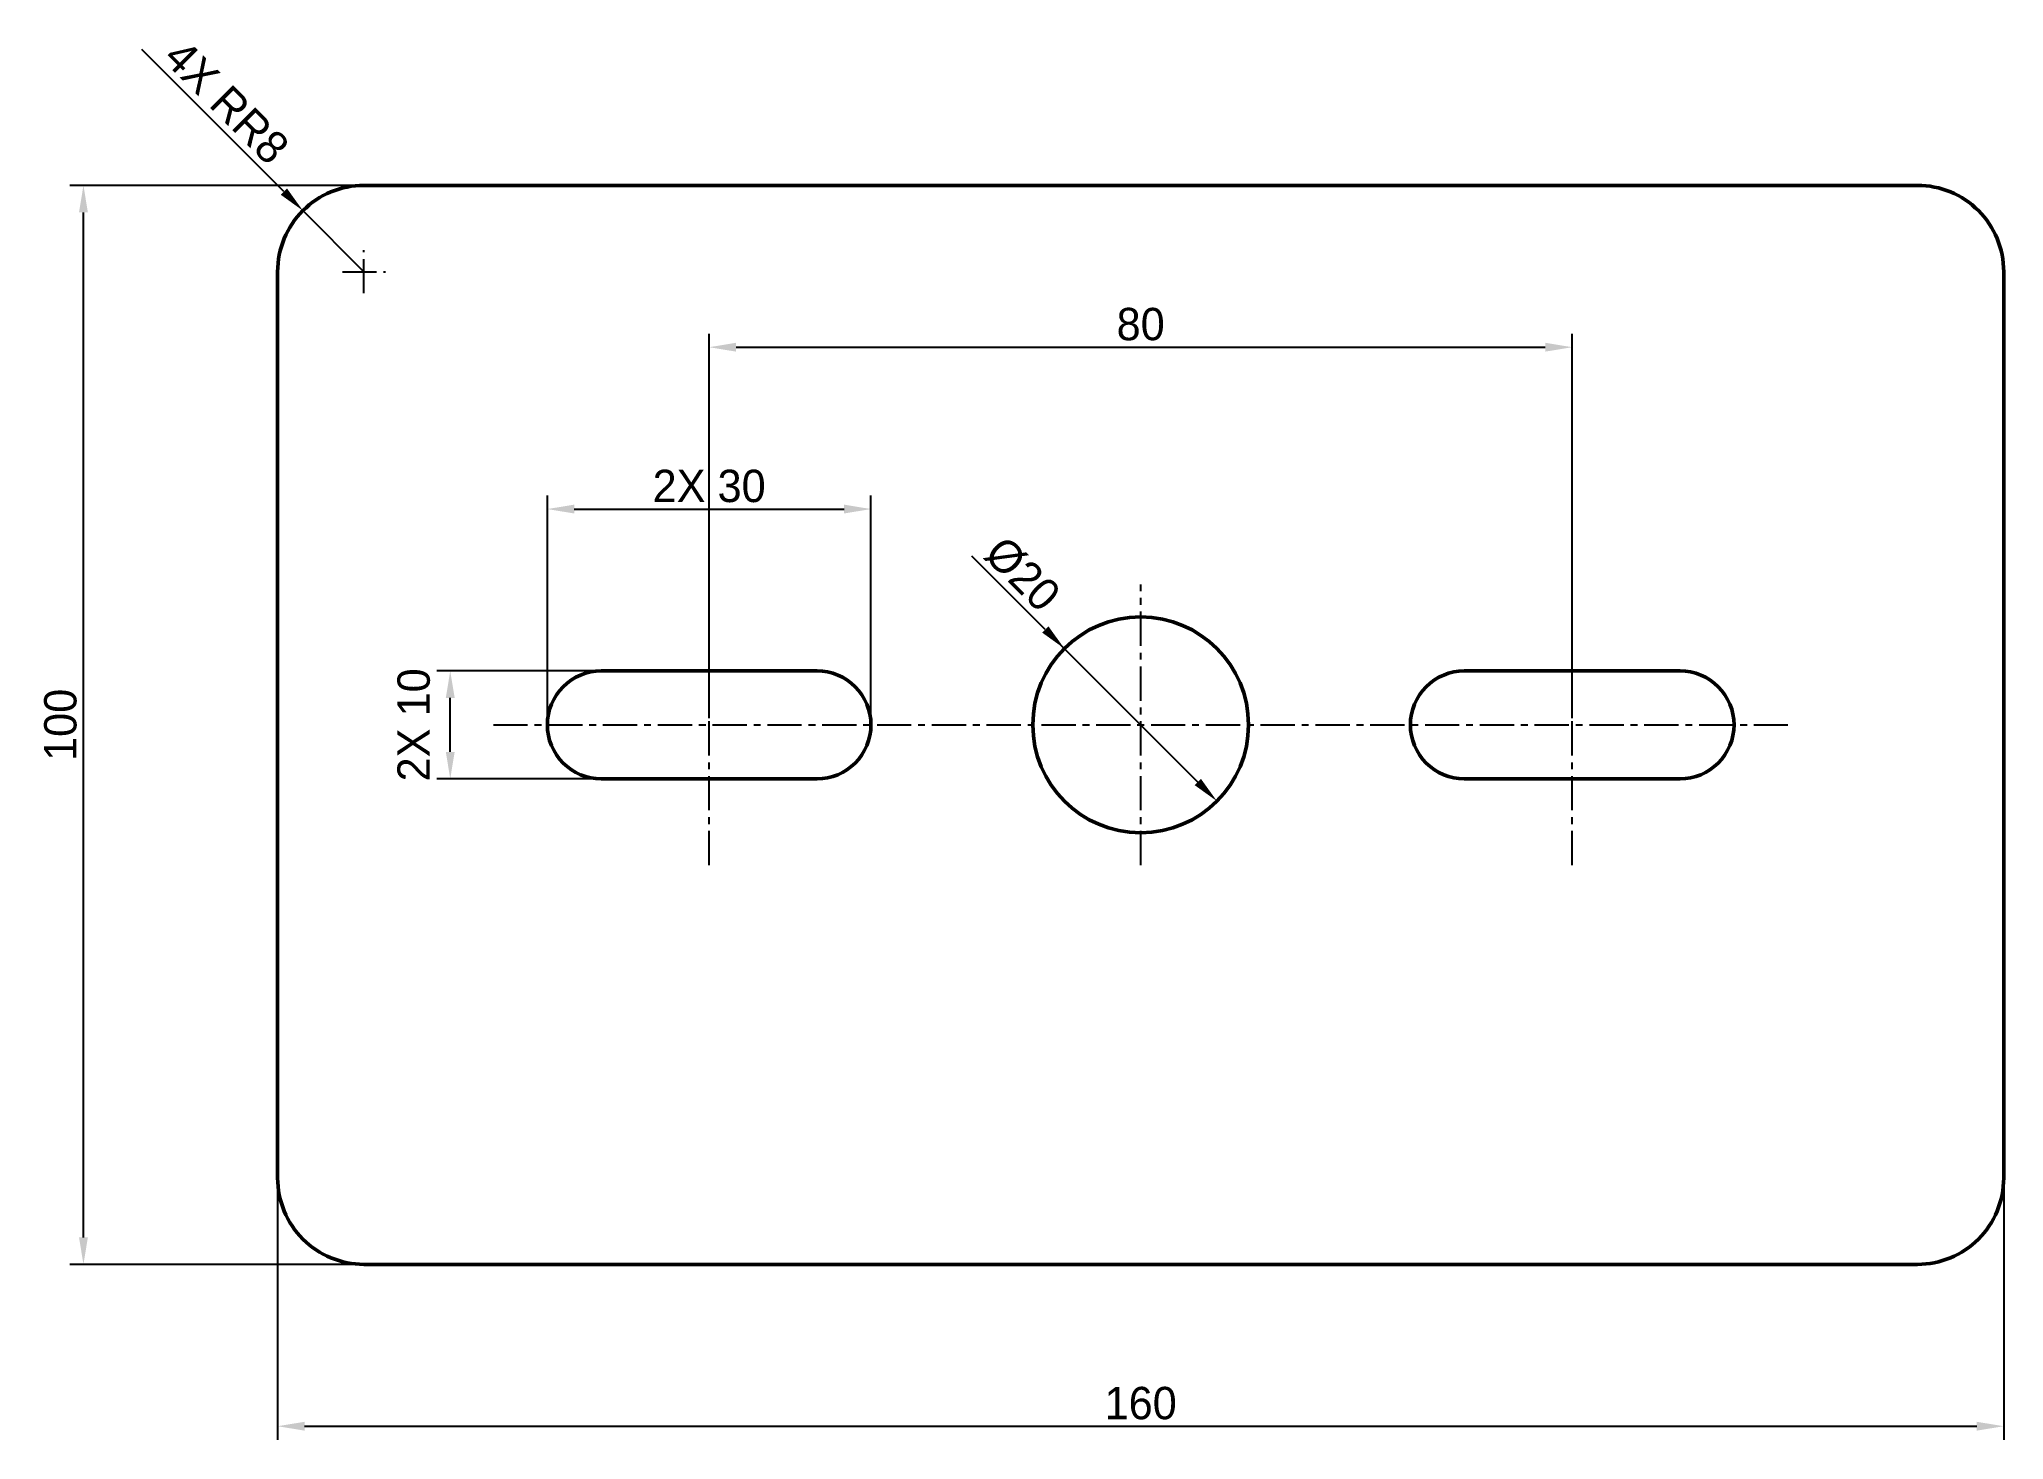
# Model space of a CAD drawing. Header units: millimetres. Extents: x -22 to 160, y -16 to 114.
import ezdxf

# ---------------------------------------------------------------- set-up
doc = ezdxf.new("R2010")
doc.units = ezdxf.units.MM
doc.linetypes.add('CENTER', pattern=[5.08, 3.175, -0.635, 0.635, -0.635])
for name, color, linetype, lineweight in [('CENTER', 1, 'CENTER', 25), ('DIM', 3, 'Continuous', 18), ('HOLES', 7, 'Continuous', 50), ('OUTLINE', 7, 'Continuous', 50)]:
    doc.layers.add(name, color=color, linetype=linetype, lineweight=lineweight)
doc.dimstyles.new('AGENTCAD', dxfattribs={"dimtxt": 3.5, "dimasz": 2.5, "dimexe": 1.25, "dimexo": 0.625, "dimtad": 1, "dimdsep": 46, "dimtxsty": 'Standard', "dimcen": 2.5, "dimazin": 3, "dimtfac": 1, "dimtmove": 0, "dimatfit": 3})

msp = doc.modelspace()

# ---------------------------------------------------------------- linework, layer by layer
at = {"layer": 'CENTER'}
for p, q in [((8, 90), (8, 94)), ((6, 92), (10, 92)), ((40, 37), (40, 63)), ((80, 37), (80, 63)), ((120, 37), (120, 63)), ((20, 50), (140, 50))]:
    msp.add_line(p, q, dxfattribs=at)
at = {"layer": 'HOLES'}
for points in [[(30, 45), (50, 45, 0.4142136), (55, 50, 0.4142136), (50, 55), (30, 55, 0.4142136), (25, 50, 0.4142136)], [(110, 45), (130, 45, 0.4142136), (135, 50, 0.4142136), (130, 55), (110, 55, 0.4142136), (105, 50, 0.4142136)]]:
    msp.add_lwpolyline(points, format="xyb", close=True, dxfattribs=at)
msp.add_circle((80, 50), 10, dxfattribs=at)
at = {"layer": 'OUTLINE'}
msp.add_lwpolyline([(8, 0), (152, 0, 0.4142136), (160, 8), (160, 92, 0.4142136), (152, 100), (8, 100, 0.4142136), (0, 92), (0, 8, 0.4142136)], format="xyb", close=True, dxfattribs=at)

# ---------------------------------------------------------------- dimensions: what is measured, and where the dimension line sits
at = {"layer": 'DIM'}
msp.add_radius_dim(center=(8, 92), mpoint=(2.343, 97.657), text='4X R<>', dimstyle='AGENTCAD', override={"dimtxt": 3}, dxfattribs=at).render()
msp.add_linear_dim(base=(-18, 0), p1=(8, 0), p2=(8, 100), angle=90, dimstyle='AGENTCAD', override={"dimtxt": 3}, dxfattribs=at).render()
for base, p1, p2 in [((40, 85), (40, 50), (120, 50)), ((0, -15), (0, 8), (160, 8))]:
    msp.add_linear_dim(base=base, p1=p1, p2=p2, dimstyle='AGENTCAD', override={"dimtxt": 3}, dxfattribs=at).render()
msp.add_linear_dim(base=(25, 70), p1=(25, 50), p2=(55, 50), text='2X <>', dimstyle='AGENTCAD', override={"dimtxt": 3}, dxfattribs=at).render()
msp.add_diameter_dim_2p(p1=(87.071, 42.929), p2=(72.929, 57.071), dimstyle='AGENTCAD', override={"dimtxt": 3}, dxfattribs=at).render()
msp.add_linear_dim(base=(16, 45), p1=(30, 45), p2=(30, 55), angle=90, text='2X <>', dimstyle='AGENTCAD', override={"dimtxt": 3}, dxfattribs=at).render()

doc.saveas('drawing.dxf')
